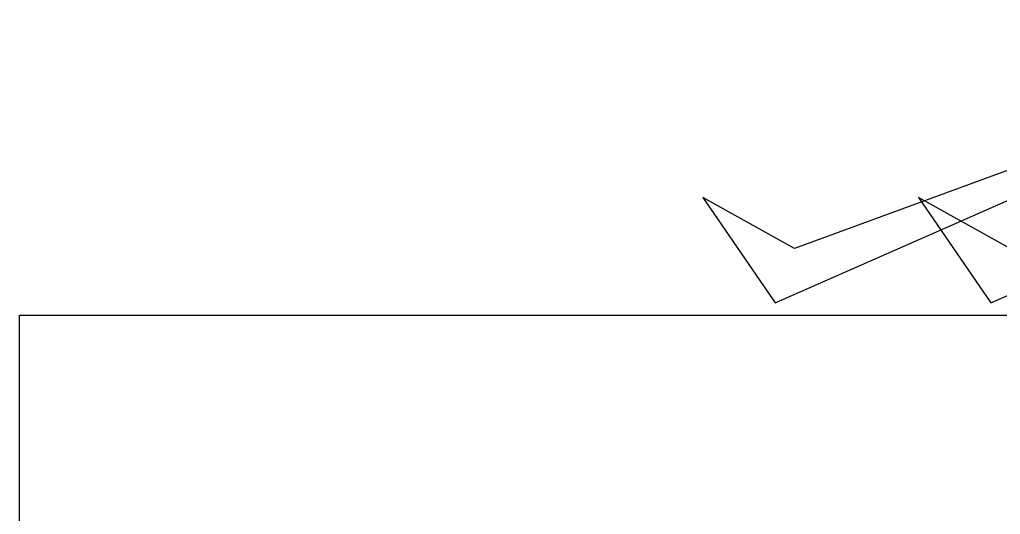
# Model space of a CAD drawing. Extents: x -454308 to 890911, y -14103 to 1343694.
# Drawn here: x 196526 to 198359, y 662672 to 663597 of the extents above; entities that cross this region are included whole.
import ezdxf

# ---------------------------------------------------------------- set-up
doc = ezdxf.new("R2010")
doc.units = 0
doc.header["$MEASUREMENT"] = 0

msp = doc.modelspace()

# ---------------------------------------------------------------- linework, layer by layer
at = {"lineweight": 30}
for p, q in [((197938.279, 663066.986), (199140.448, 663596.66)), ((199140.448, 663596.66), (197974.509, 663168.973)), ((198341.148, 663066.986), (199543.317, 663596.66)), ((197803.241, 663264.38), (197938.279, 663066.986)), ((197974.509, 663168.973), (197803.241, 663264.38)), ((198206.11, 663264.38), (198341.148, 663066.986)), ((198377.378, 663168.973), (198206.11, 663264.38))]:
    msp.add_line(p, q, dxfattribs=at)
msp.add_lwpolyline([(196526.15, 663044.43), (200238.697, 663044.43), (200238.697, 660057.137), (196526.15, 660057.137)], close=True, dxfattribs=at)

doc.saveas('drawing.dxf')
